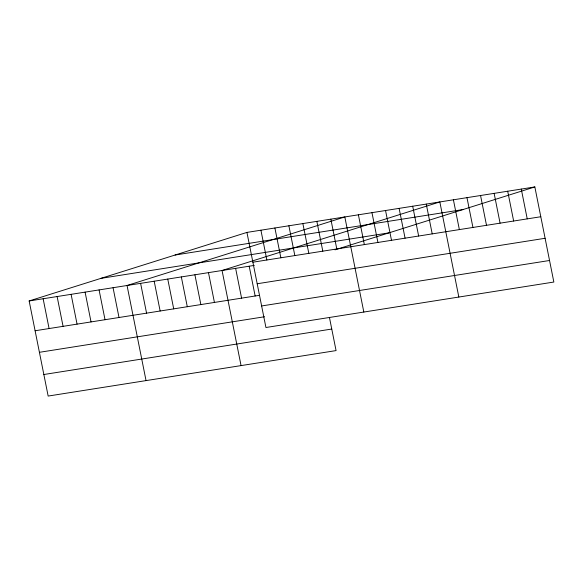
<?xml version="1.0" encoding="UTF-8"?>
<svg xmlns="http://www.w3.org/2000/svg" width="583" height="583" viewBox="0 0 583 583"><rect width="100%" height="100%" fill="white"/><g stroke="black" fill="none" stroke-linecap="round" stroke-linejoin="round"><path stroke-width="0.87" d="M329.541 317.939L336.07 350.594L48.156 396.061L29.15 300.959L246.93 232.406L534.844 186.939L553.85 282.041L265.935 327.508L246.93 232.406M335.028 249.837L534.844 186.939M175.068 255.033L462.982 209.559M101.019 278.339L388.934 232.872M252.884 262.204L540.798 216.738M29.15 300.959L254.29 265.403M257.19 283.753L545.105 238.287M35.104 330.758L259.391 295.333M261.629 305.958L549.543 260.492M39.411 352.307L264.551 316.751M43.849 374.512L331.763 329.038M521.275 189.081L527.229 218.88M507.698 191.224L513.652 221.023M494.129 193.374L500.083 223.165M480.552 195.516L486.506 225.308M466.983 197.659L472.937 227.457M453.406 199.801L459.36 229.6M458.836 297.046L439.837 201.944L222.05 270.497L241.056 365.592M426.26 204.086L432.214 233.885M412.691 206.229L418.645 236.028M399.115 208.379L405.068 238.17M385.545 210.521L391.499 240.313M371.969 212.664L377.922 242.455M358.399 214.806L364.353 244.605M363.828 312.051L344.823 216.949L127.043 285.502L146.042 380.597M330.838 219.157L336.792 248.956M316.853 221.365L322.807 251.164M302.869 223.573L308.822 253.372M288.884 225.781L294.838 255.58M274.899 227.989L280.853 257.788M260.914 230.198L266.868 259.996M249.196 266.212L255.15 296.004M235.627 268.355L241.581 298.146M208.481 272.64L214.435 302.439M194.904 274.782L200.858 304.581M181.335 276.925L187.289 306.724M167.758 279.068L173.712 308.866M154.189 281.217L160.143 311.009M140.612 283.36L146.566 313.151M113.058 287.711L119.012 317.509M99.074 289.919L105.027 319.717M85.089 292.127L91.043 321.925M71.104 294.335L77.058 324.133M57.119 296.543L63.073 326.342M43.135 298.751L49.089 328.55"/></g></svg>
